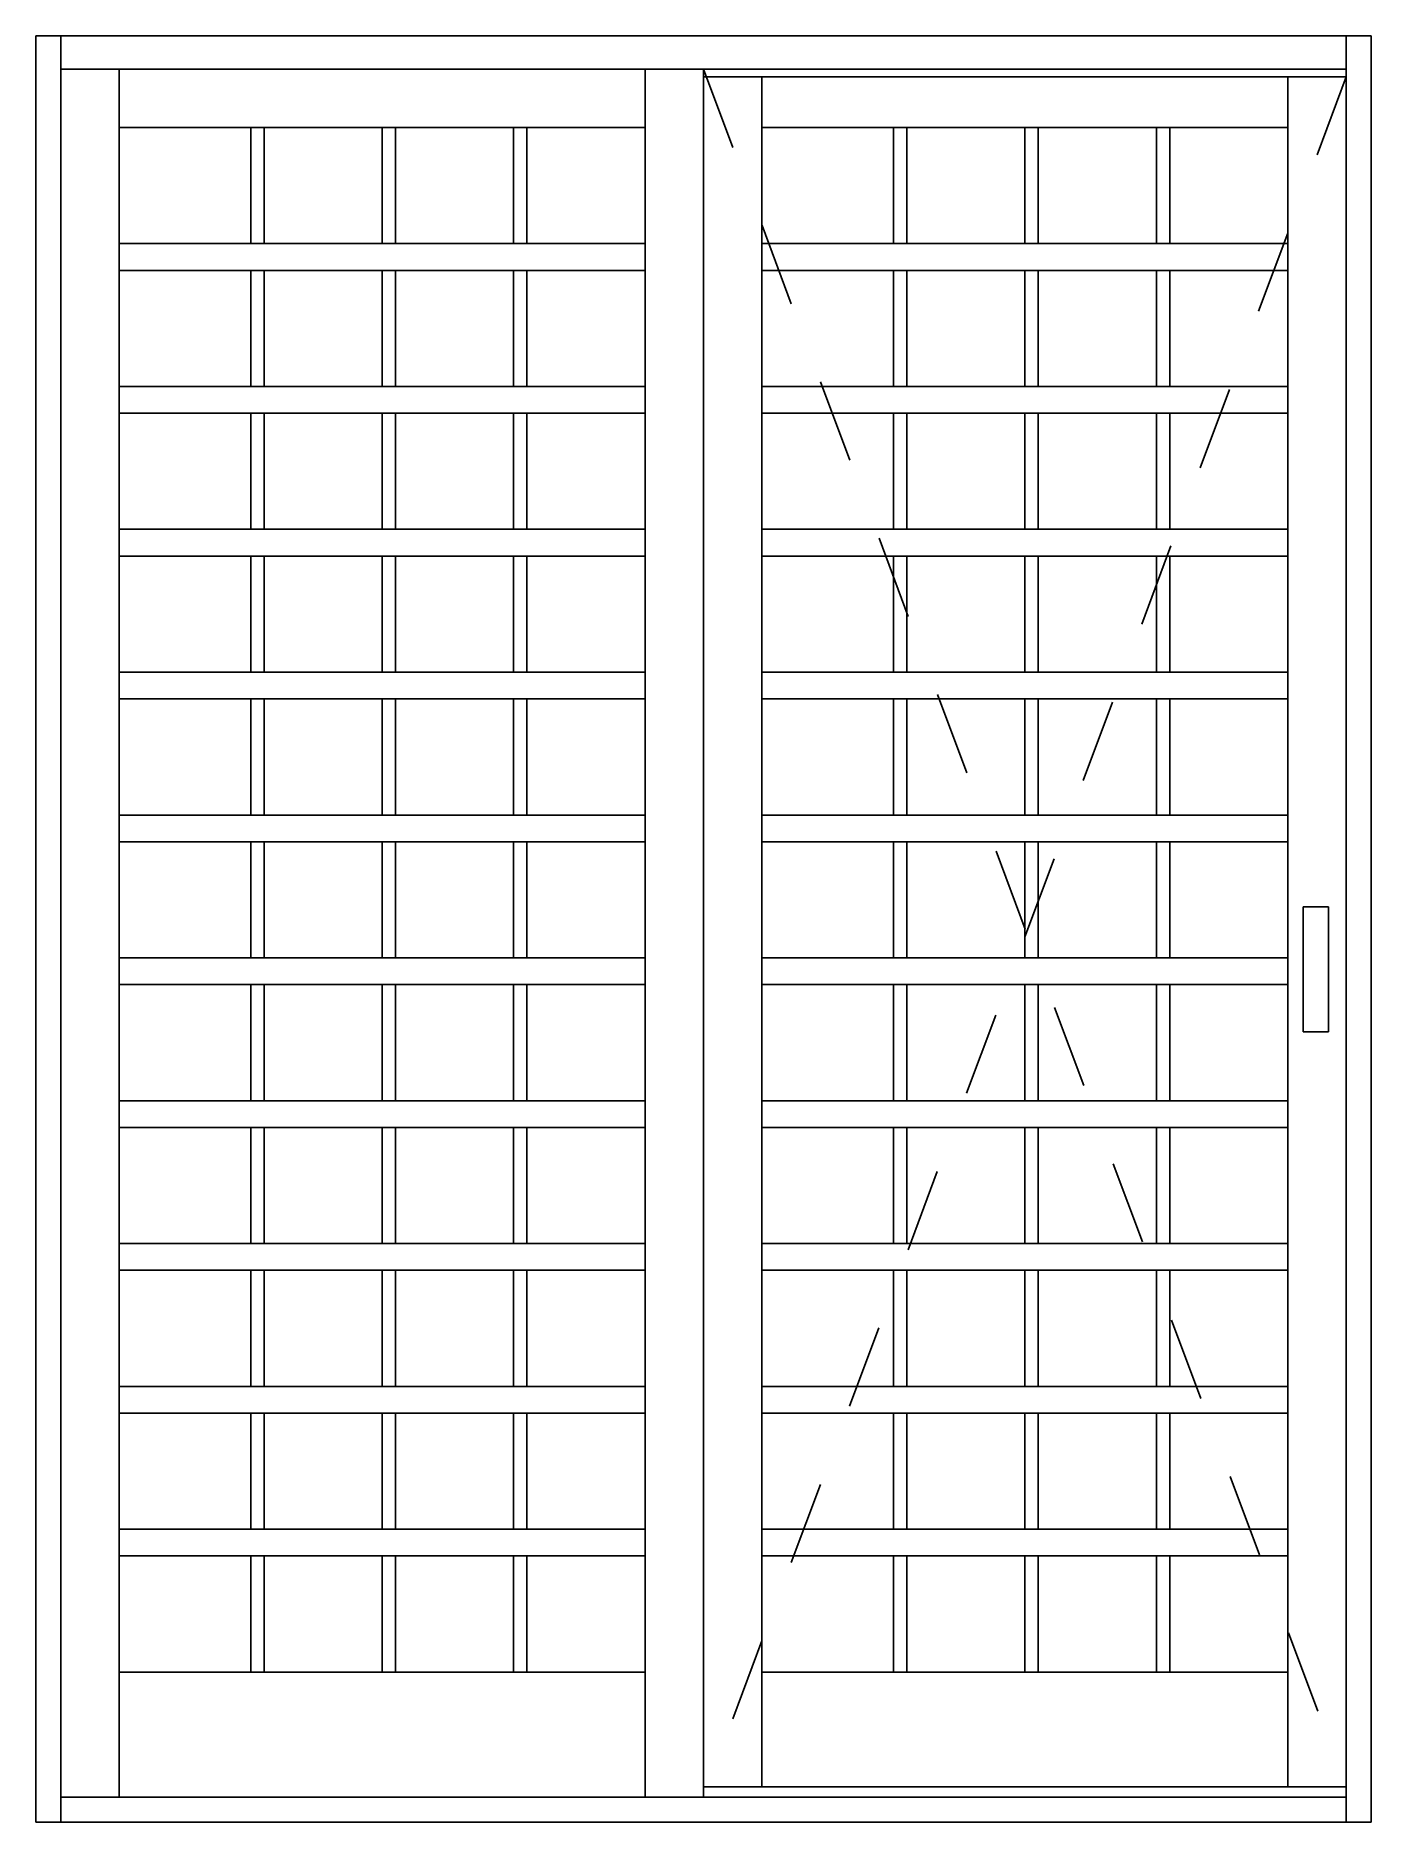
# Model space of a CAD drawing. Header units: millimetres. Extents: x 119.84 to 121.44, y 1321.05 to 1323.19.
import ezdxf

# ---------------------------------------------------------------- set-up
doc = ezdxf.new("R2010")
doc.units = ezdxf.units.MM
doc.header["$LTSCALE"] = 0.5
doc.linetypes.add('HIDDEN2', pattern=[0.1875, 0.125, -0.0625])
doc.layers.add('Gravia_Portas', color=1, linetype='Continuous')
doc.layers.add('Gravia_Portas_hidden2', color=1, linetype='HIDDEN2')

msp = doc.modelspace()

# ---------------------------------------------------------------- linework, layer by layer
at = {"layer": 'Gravia_Portas', "color": 2}
for p, q in [((119.8427, 1321.0471), (119.8427, 1323.1871)), ((119.8427, 1323.1871), (121.4427, 1323.1871)), ((121.4427, 1323.1871), (121.4427, 1321.0471)), ((121.4427, 1321.0471), (119.8427, 1321.0471))]:
    msp.add_line(p, q, dxfattribs=at)
at = {"layer": 'Gravia_Portas'}
for p, q in [((119.8727, 1321.0471), (119.8727, 1323.1871)), ((121.4127, 1323.1871), (121.4127, 1321.0471)), ((121.4127, 1323.1871), (121.4127, 1321.0471)), ((119.8727, 1323.1471), (121.4127, 1323.1471)), ((119.9427, 1321.0771), (119.9427, 1323.1471)), ((120.5727, 1323.1471), (120.5727, 1321.0771)), ((120.6427, 1323.1471), (120.6427, 1321.0771)), ((120.6427, 1323.1381), (121.4127, 1323.1381)), ((120.7127, 1323.1381), (120.7127, 1321.0896)), ((121.3427, 1323.1381), (121.3427, 1321.0896)), ((119.9427, 1323.0771), (120.5727, 1323.0771)), ((120.1002, 1323.0771), (120.1002, 1322.9381)), ((120.1162, 1323.0771), (120.1162, 1322.9381)), ((120.2577, 1323.0771), (120.2577, 1322.9381)), ((120.2737, 1323.0771), (120.2737, 1322.9381)), ((120.4152, 1323.0771), (120.4152, 1322.9381)), ((120.4312, 1323.0771), (120.4312, 1322.9381)), ((120.7127, 1323.0771), (121.3427, 1323.0771)), ((120.8702, 1323.0771), (120.8702, 1322.9381)), ((120.8862, 1323.0771), (120.8862, 1322.9381)), ((121.0277, 1323.0771), (121.0277, 1322.9381)), ((121.0437, 1323.0771), (121.0437, 1322.9381)), ((121.1852, 1323.0771), (121.1852, 1322.9381)), ((121.2012, 1323.0771), (121.2012, 1322.9381)), ((119.9427, 1322.9381), (120.5727, 1322.9381)), ((120.7127, 1322.9381), (121.3427, 1322.9381)), ((119.9427, 1322.9061), (120.5727, 1322.9061)), ((120.1002, 1322.9061), (120.1002, 1322.767)), ((120.1162, 1322.9061), (120.1162, 1322.767)), ((120.2577, 1322.9061), (120.2577, 1322.767)), ((120.2737, 1322.9061), (120.2737, 1322.767)), ((120.4152, 1322.9061), (120.4152, 1322.767)), ((120.4312, 1322.9061), (120.4312, 1322.767)), ((120.7127, 1322.9061), (121.3427, 1322.9061)), ((120.8702, 1322.9061), (120.8702, 1322.767)), ((120.8862, 1322.9061), (120.8862, 1322.767)), ((121.0277, 1322.9061), (121.0277, 1322.767)), ((121.0437, 1322.9061), (121.0437, 1322.767)), ((121.1852, 1322.9061), (121.1852, 1322.767)), ((121.2012, 1322.9061), (121.2012, 1322.767)), ((119.9427, 1322.767), (120.5727, 1322.767)), ((120.7127, 1322.767), (121.3427, 1322.767)), ((119.9427, 1322.735), (120.5727, 1322.735)), ((120.1002, 1322.735), (120.1002, 1322.5959)), ((120.1162, 1322.735), (120.1162, 1322.5959)), ((120.2577, 1322.735), (120.2577, 1322.5959)), ((120.2737, 1322.735), (120.2737, 1322.5959)), ((120.4152, 1322.735), (120.4152, 1322.5959)), ((120.4312, 1322.735), (120.4312, 1322.5959)), ((120.7127, 1322.735), (121.3427, 1322.735)), ((120.8702, 1322.735), (120.8702, 1322.5959)), ((120.8862, 1322.735), (120.8862, 1322.5959)), ((121.0277, 1322.735), (121.0277, 1322.5959)), ((121.0437, 1322.735), (121.0437, 1322.5959)), ((121.1852, 1322.735), (121.1852, 1322.5959)), ((121.2012, 1322.735), (121.2012, 1322.5959)), ((119.9427, 1322.5959), (120.5727, 1322.5959)), ((120.7127, 1322.5959), (121.3427, 1322.5959)), ((119.9427, 1322.5639), (120.5727, 1322.5639)), ((120.1002, 1322.5639), (120.1002, 1322.4248)), ((120.1162, 1322.5639), (120.1162, 1322.4248)), ((120.2577, 1322.5639), (120.2577, 1322.4248)), ((120.2737, 1322.5639), (120.2737, 1322.4248)), ((120.4152, 1322.5639), (120.4152, 1322.4248)), ((120.4312, 1322.5639), (120.4312, 1322.4248)), ((120.7127, 1322.5639), (121.3427, 1322.5639)), ((120.8702, 1322.5639), (120.8702, 1322.4248)), ((120.8862, 1322.5639), (120.8862, 1322.4248)), ((121.0277, 1322.5639), (121.0277, 1322.4248)), ((121.0437, 1322.5639), (121.0437, 1322.4248)), ((121.1852, 1322.5639), (121.1852, 1322.4248)), ((121.2012, 1322.5639), (121.2012, 1322.4248)), ((119.9427, 1322.4248), (120.5727, 1322.4248)), ((120.7127, 1322.4248), (121.3427, 1322.4248)), ((119.9427, 1322.3928), (120.5727, 1322.3928)), ((120.1002, 1322.3928), (120.1002, 1322.2537)), ((120.1162, 1322.3928), (120.1162, 1322.2537)), ((120.2577, 1322.3928), (120.2577, 1322.2537)), ((120.2737, 1322.3928), (120.2737, 1322.2537)), ((120.4152, 1322.3928), (120.4152, 1322.2537)), ((120.4312, 1322.3928), (120.4312, 1322.2537)), ((120.7127, 1322.3928), (121.3427, 1322.3928)), ((120.8702, 1322.3928), (120.8702, 1322.2537)), ((120.8862, 1322.3928), (120.8862, 1322.2537)), ((121.0277, 1322.3928), (121.0277, 1322.2537)), ((121.0437, 1322.3928), (121.0437, 1322.2537)), ((121.1852, 1322.3928), (121.1852, 1322.2537)), ((121.2012, 1322.3928), (121.2012, 1322.2537)), ((119.9427, 1322.2537), (120.5727, 1322.2537)), ((120.7127, 1322.2537), (121.3427, 1322.2537)), ((119.9427, 1322.2217), (120.5727, 1322.2217)), ((120.1002, 1322.2217), (120.1002, 1322.0826)), ((120.1162, 1322.2217), (120.1162, 1322.0826)), ((120.2577, 1322.2217), (120.2577, 1322.0826)), ((120.2737, 1322.2217), (120.2737, 1322.0826)), ((120.4152, 1322.2217), (120.4152, 1322.0826)), ((120.4312, 1322.2217), (120.4312, 1322.0826)), ((120.7127, 1322.2217), (121.3427, 1322.2217)), ((120.8702, 1322.2217), (120.8702, 1322.0826)), ((120.8862, 1322.2217), (120.8862, 1322.0826)), ((121.0277, 1322.2217), (121.0277, 1322.0826)), ((121.0437, 1322.2217), (121.0437, 1322.0826)), ((121.1852, 1322.2217), (121.1852, 1322.0826)), ((121.2012, 1322.2217), (121.2012, 1322.0826)), ((121.3613, 1321.9938), (121.3613, 1322.1438)), ((121.3613, 1322.1438), (121.3913, 1322.1438)), ((121.3913, 1322.1438), (121.3913, 1321.9938)), ((119.9427, 1322.0826), (120.5727, 1322.0826)), ((120.7127, 1322.0826), (121.3427, 1322.0826)), ((119.9427, 1322.0506), (120.5727, 1322.0506)), ((120.1002, 1322.0506), (120.1002, 1321.9115)), ((120.1162, 1322.0506), (120.1162, 1321.9115)), ((120.2577, 1322.0506), (120.2577, 1321.9115)), ((120.2737, 1322.0506), (120.2737, 1321.9115)), ((120.4152, 1322.0506), (120.4152, 1321.9115)), ((120.4312, 1322.0506), (120.4312, 1321.9115)), ((120.7127, 1322.0506), (121.3427, 1322.0506)), ((120.8702, 1322.0506), (120.8702, 1321.9115)), ((120.8862, 1322.0506), (120.8862, 1321.9115)), ((121.0277, 1322.0506), (121.0277, 1321.9115)), ((121.0437, 1322.0506), (121.0437, 1321.9115)), ((121.1852, 1322.0506), (121.1852, 1321.9115)), ((121.2012, 1322.0506), (121.2012, 1321.9115)), ((121.3913, 1321.9938), (121.3613, 1321.9938)), ((119.9427, 1321.9115), (120.5727, 1321.9115)), ((120.7127, 1321.9115), (121.3427, 1321.9115)), ((119.9427, 1321.8795), (120.5727, 1321.8795)), ((120.1002, 1321.8795), (120.1002, 1321.7404)), ((120.1162, 1321.8795), (120.1162, 1321.7404)), ((120.2577, 1321.8795), (120.2577, 1321.7404)), ((120.2737, 1321.8795), (120.2737, 1321.7404)), ((120.4152, 1321.8795), (120.4152, 1321.7404)), ((120.4312, 1321.8795), (120.4312, 1321.7404)), ((120.7127, 1321.8795), (121.3427, 1321.8795)), ((120.8702, 1321.8795), (120.8702, 1321.7404)), ((120.8862, 1321.8795), (120.8862, 1321.7404)), ((121.0277, 1321.8795), (121.0277, 1321.7404)), ((121.0437, 1321.8795), (121.0437, 1321.7404)), ((121.1852, 1321.8795), (121.1852, 1321.7404)), ((121.2012, 1321.8795), (121.2012, 1321.7404)), ((119.9427, 1321.7404), (120.5727, 1321.7404)), ((120.7127, 1321.7404), (121.3427, 1321.7404)), ((119.9427, 1321.7084), (120.5727, 1321.7084)), ((120.1002, 1321.7084), (120.1002, 1321.5693)), ((120.1162, 1321.7084), (120.1162, 1321.5693)), ((120.2577, 1321.7084), (120.2577, 1321.5693)), ((120.2737, 1321.7084), (120.2737, 1321.5693)), ((120.4152, 1321.7084), (120.4152, 1321.5693)), ((120.4312, 1321.7084), (120.4312, 1321.5693)), ((120.7127, 1321.7084), (121.3427, 1321.7084)), ((120.8702, 1321.7084), (120.8702, 1321.5693)), ((120.8862, 1321.7084), (120.8862, 1321.5693)), ((121.0277, 1321.7084), (121.0277, 1321.5693)), ((121.0437, 1321.7084), (121.0437, 1321.5693)), ((121.1852, 1321.7084), (121.1852, 1321.5693)), ((121.2012, 1321.7084), (121.2012, 1321.5693)), ((119.9427, 1321.5693), (120.5727, 1321.5693)), ((120.7127, 1321.5693), (121.3427, 1321.5693)), ((119.9427, 1321.5373), (120.5727, 1321.5373)), ((120.1002, 1321.5373), (120.1002, 1321.3982)), ((120.1162, 1321.5373), (120.1162, 1321.3982)), ((120.2577, 1321.5373), (120.2577, 1321.3982)), ((120.2737, 1321.5373), (120.2737, 1321.3982)), ((120.4152, 1321.5373), (120.4152, 1321.3982)), ((120.4312, 1321.5373), (120.4312, 1321.3982)), ((120.7127, 1321.5373), (121.3427, 1321.5373)), ((120.8702, 1321.5373), (120.8702, 1321.3982)), ((120.8862, 1321.5373), (120.8862, 1321.3982)), ((121.0277, 1321.5373), (121.0277, 1321.3982)), ((121.0437, 1321.5373), (121.0437, 1321.3982)), ((121.1852, 1321.5373), (121.1852, 1321.3982)), ((121.2012, 1321.5373), (121.2012, 1321.3982)), ((119.9427, 1321.3982), (120.5727, 1321.3982)), ((120.7127, 1321.3982), (121.3427, 1321.3982)), ((119.9427, 1321.3662), (120.5727, 1321.3662)), ((120.1002, 1321.3662), (120.1002, 1321.2271)), ((120.1162, 1321.3662), (120.1162, 1321.2271)), ((120.2577, 1321.3662), (120.2577, 1321.2271)), ((120.2737, 1321.3662), (120.2737, 1321.2271)), ((120.4152, 1321.3662), (120.4152, 1321.2271)), ((120.4312, 1321.3662), (120.4312, 1321.2271)), ((120.7127, 1321.3662), (121.3427, 1321.3662)), ((120.8702, 1321.3662), (120.8702, 1321.2271)), ((120.8862, 1321.3662), (120.8862, 1321.2271)), ((121.0277, 1321.3662), (121.0277, 1321.2271)), ((121.0437, 1321.3662), (121.0437, 1321.2271)), ((121.1852, 1321.3662), (121.1852, 1321.2271)), ((121.2012, 1321.3662), (121.2012, 1321.2271)), ((120.5727, 1321.2271), (119.9427, 1321.2271)), ((121.3427, 1321.2271), (120.7127, 1321.2271)), ((121.4127, 1321.0896), (120.6427, 1321.0896)), ((121.4127, 1321.0771), (119.8727, 1321.0771))]:
    msp.add_line(p, q, dxfattribs=at)
at = {"layer": 'Gravia_Portas_hidden2'}
for p, q in [((120.6427, 1323.1471), (121.4127, 1321.0896)), ((121.4127, 1323.1381), (120.6427, 1321.0771))]:
    msp.add_line(p, q, dxfattribs=at)

doc.saveas('drawing.dxf')
